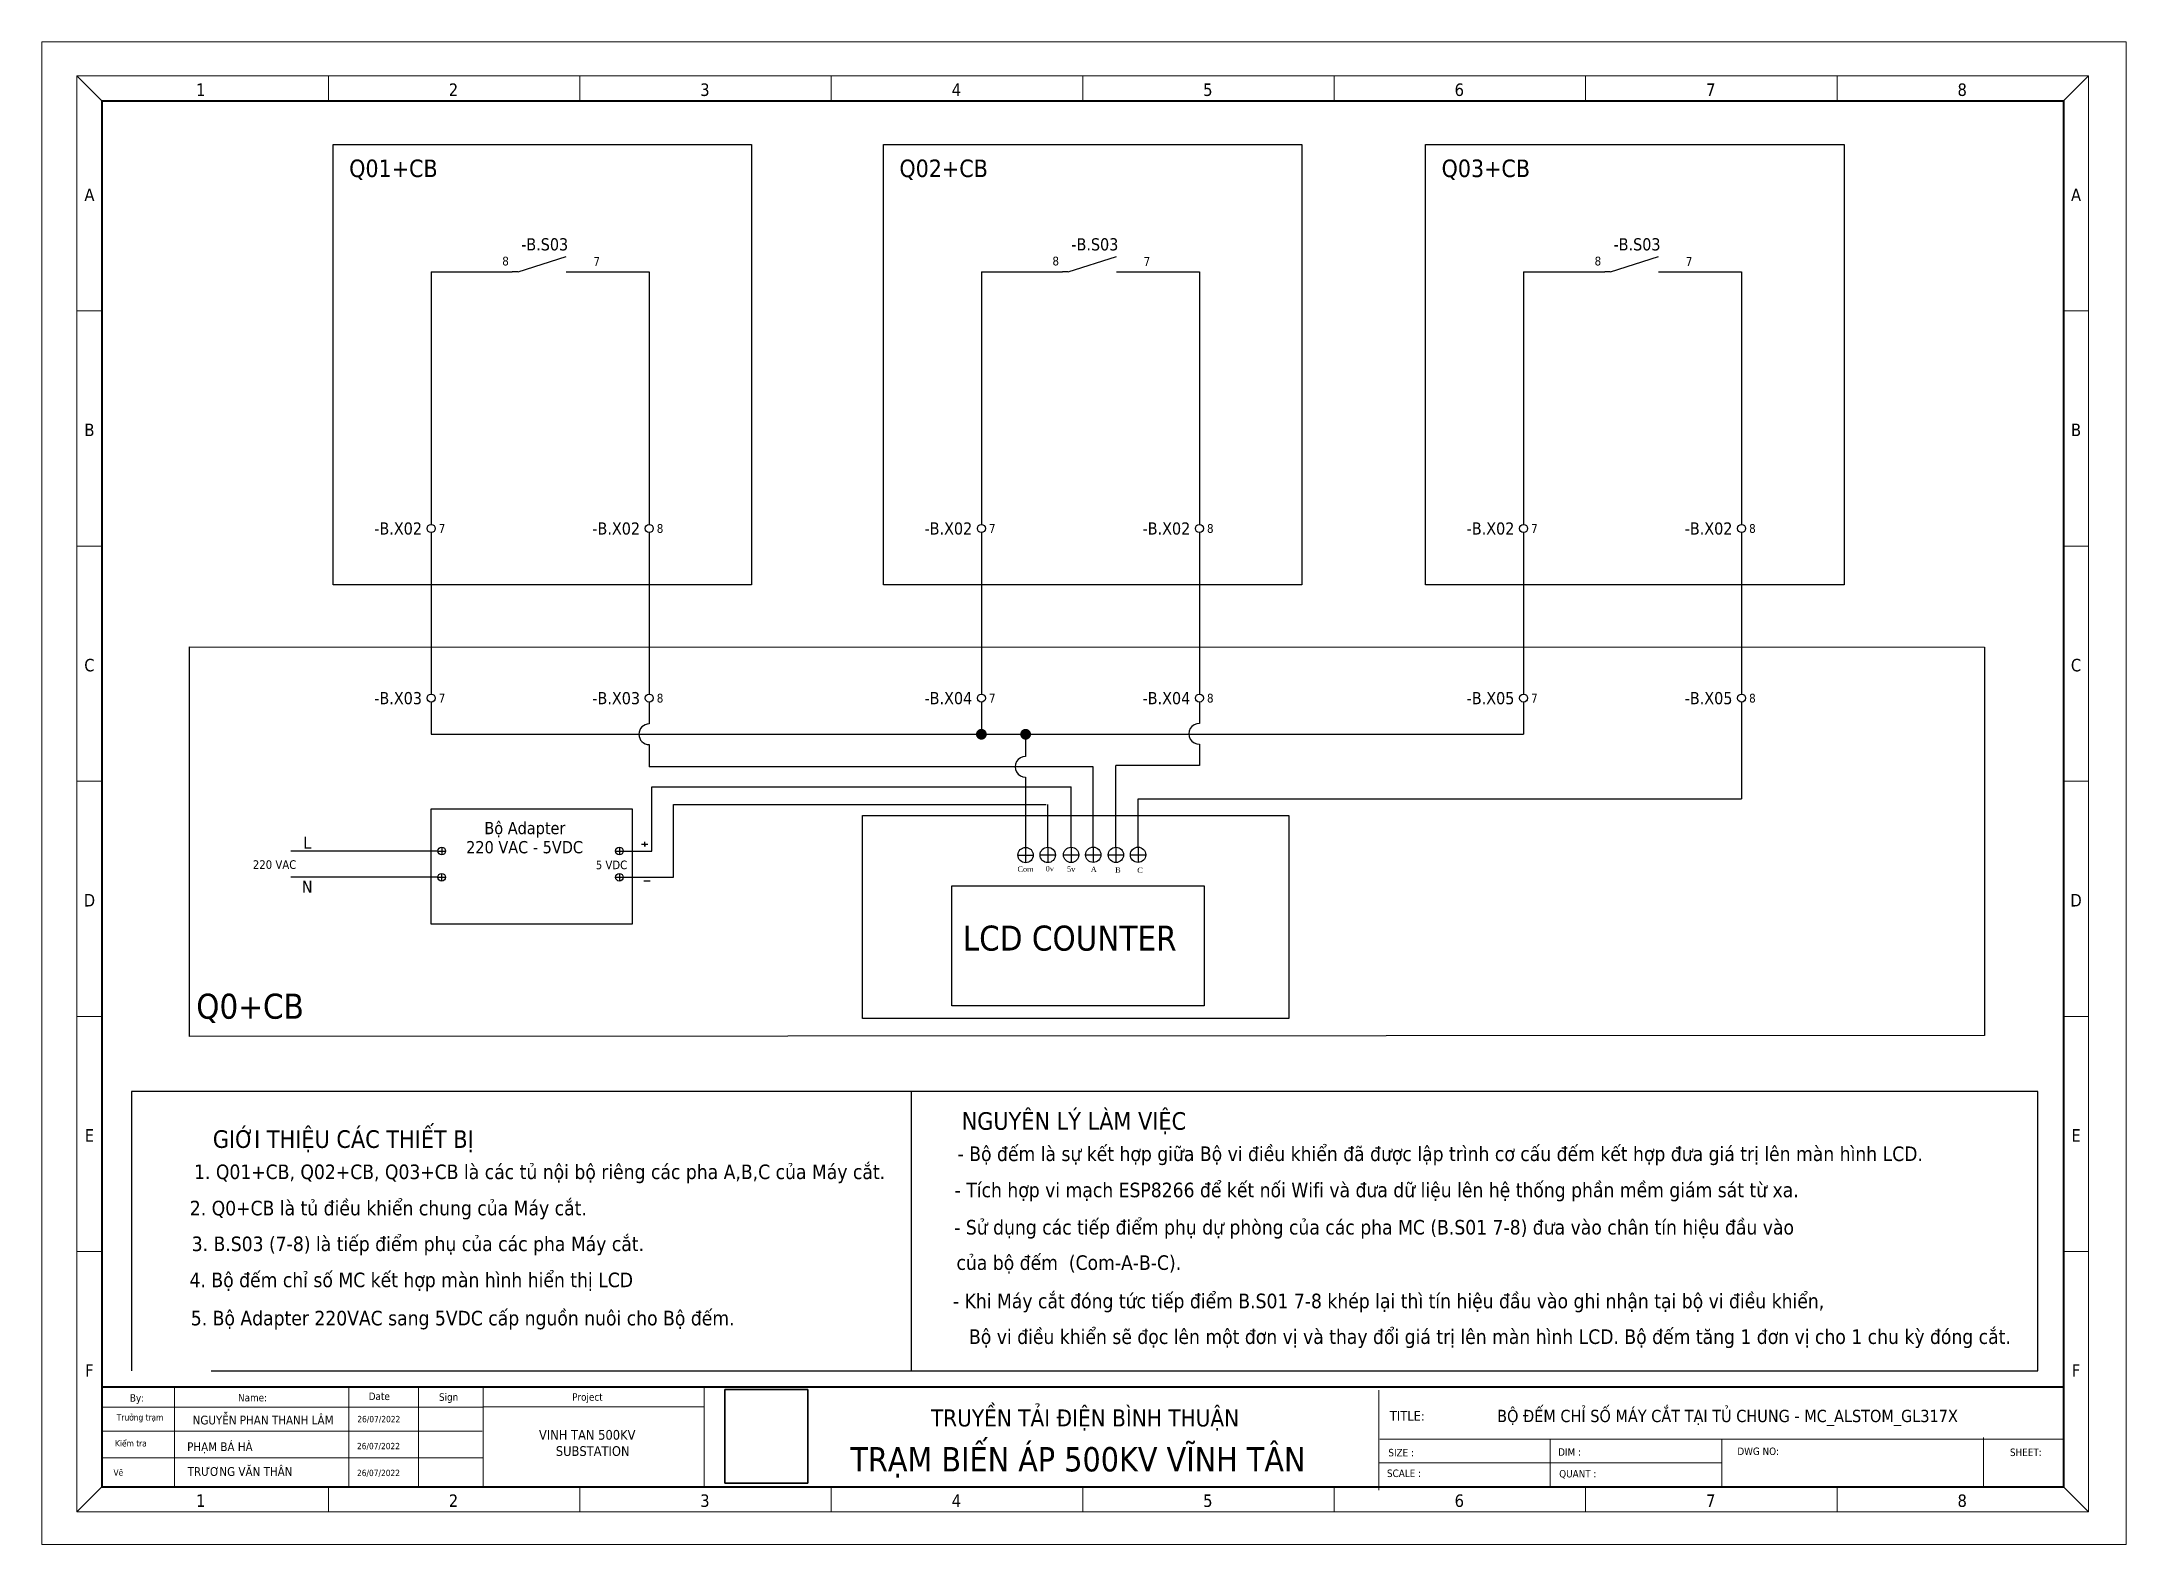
# Model space of a CAD drawing. Header units: millimetres. Extents: x 2043 to 2430, y -62 to 217.
import ezdxf
from ezdxf.enums import TextEntityAlignment as Align

# ---------------------------------------------------------------- set-up
doc = ezdxf.new("R2010")
doc.units = ezdxf.units.MM
for name, color, linetype, lineweight in [('ECT_PAGE_FRAM', 7, 'Continuous', 25), ('ECT_PAGE_LINENUMBER_TEXT', 7, 'Continuous', 25), ('ECT_PAGE_TITL_GRAF', 7, 'Continuous', 25), ('ECT_PAGE_TITL_LOGO', 7, 'Continuous', 25), ('ECT_PAGE_ZONE_TEXT', 7, 'Continuous', 25), ('EPLAN201', 73, 'Continuous', 35), ('EPLAN205', 7, 'Continuous', 35), ('EPLAN300', 5, 'Continuous', 25), ('EPLAN311', 1, 'Continuous', 25), ('EPLAN400', 5, 'Continuous', 35), ('EPLAN408', 5, 'Continuous', 35), ('EPLAN420', 7, 'Continuous', 35), ('EPLAN422', 7, 'Continuous', 35)]:
    doc.layers.add(name, color=color, linetype=linetype, lineweight=lineweight)
doc.styles.add('Tahoma', font='tahoma.ttf')
doc.styles.add('Tahoma_B', font='tahomabd.ttf')
picture_1 = doc.add_image_def('image1.png', size_in_pixel=(94, 106))

# ---------------------------------------------------------------- blocks, each defined once
blk = doc.blocks.new('EPLSYM_LibraryIEC_symbol_Symbol104_Variant1_Placement1')
at = {"color": 7, "linetype": 'Continuous', "lineweight": 25, "ltscale": 15}
blk.add_line((-0.02, -4.93), (-2.9, 4.02), dxfattribs=at)
at = {"layer": 'EPLAN300', "color": 7, "linetype": 'Continuous', "lineweight": 25, "ltscale": 4}
for p, q in [((0, 4), (0, 5)), ((0, -5), (0, -6))]:
    blk.add_line(p, q, dxfattribs=at)
at = {"color": 0}
for tag, p in [('17_20028[1]', (-0.63, 10.27)), ('17_20028[2]', (-0.72, -6.65))]:
    blk.add_attdef(tag, text='', height=1.63, dxfattribs=at).set_placement(p, align=Align.BOTTOM_RIGHT)
at = {"color": 5}
for tag, p in [('17_20029[1]', (-3.33, 10.27)), ('17_20029[2]', (1.23, -6.65))]:
    blk.add_attdef(tag, text='', height=1.17, dxfattribs=at).set_placement(p, align=Align.BOTTOM_LEFT)
blk.add_attdef('17_20010', text='', height=2.26, dxfattribs=at).set_placement((-4, 0), align=Align.MIDDLE_RIGHT)
at = {"color": 0}
for tag, p in [('17_20901[1]', (-4, -8.11)), ('17_20027', (-4, -5.57)), ('17_20011', (-4, -10.65)), ('17_20025', (-4, -13.18)), ('17_20024', (-4, -15.72))]:
    blk.add_attdef(tag, text='', height=1.63, dxfattribs=at).set_placement(p, align=Align.MIDDLE_RIGHT)
at = {"color": 3}
blk.add_attdef('17_20201[1]', text='', height=1.63, dxfattribs=at).set_placement((-4, -18.26), align=Align.MIDDLE_RIGHT)
blk = doc.blocks.new('EPLSYM_LibraryIEC_symbol_Symbol1117_Variant0_Placement1')
at = {"layer": 'EPLAN300', "color": 5, "linetype": 'Continuous', "lineweight": 25, "ltscale": 4}
for p, q in [((0, 2), (0, 0.75)), ((0, -0.75), (0, -2))]:
    blk.add_line(p, q, dxfattribs=at)
blk.add_circle((0, 0), 0.75, dxfattribs=at)
at = {"color": 5}
blk.add_attdef('17_20010', text='', height=2.26, dxfattribs=at).set_placement((-1.7, 0), align=Align.MIDDLE_RIGHT)
for tag, p in [('17_20029[1]', (0.6, 1.4)), ('17_20029[2]', (0.6, -1.4))]:
    blk.add_attdef(tag, text='', height=1.17, dxfattribs=at).set_placement(p, align=Align.BOTTOM_LEFT)
at = {"color": 0}
blk.add_attdef('17_20030', text='', height=1.63, dxfattribs=at).set_placement((1.4, 0), align=Align.MIDDLE_LEFT)
for tag, p in [('17_20027', (-1.7, -3.03)), ('17_20901[1]', (-1.7, -5.57)), ('17_20011', (-1.7, -8.11)), ('17_20025', (-1.7, -10.65)), ('17_20024', (-1.7, -13.18))]:
    blk.add_attdef(tag, text='', height=1.63, dxfattribs=at).set_placement(p, align=Align.MIDDLE_RIGHT)
at = {"color": 3}
blk.add_attdef('17_20201[1]', text='', height=1.63, dxfattribs=at).set_placement((-1.7, -15.72), align=Align.MIDDLE_LEFT)

msp = doc.modelspace()

# ---------------------------------------------------------------- linework, layer by layer
at = {"color": 1}
for p, q in [((2115.75, 93.29), (2115.75, 88.58)), ((2156.23, 93.29), (2156.23, 90.5)), ((2217.9, 93.29), (2217.9, 88.58)), ((2258.38, 93.29), (2258.38, 90.56)), ((2318.55, 93.29), (2318.55, 88.58)), ((2359.03, 93.29), (2359.03, 76.57)), ((2115.75, 88.58), (2217.9, 88.58)), ((2156.23, 86.67), (2156.23, 82.56)), ((2217.9, 88.58), (2318.55, 88.58)), ((2226.11, 88.58), (2226.08, 84.46)), ((2258.38, 86.73), (2258.38, 82.81)), ((2238.67, 82.56), (2156.23, 82.56)), ((2238.67, 67.63), (2238.67, 82.56)), ((2258.38, 82.81), (2242.88, 82.81)), ((2242.88, 67.61), (2242.88, 82.81)), ((2156.74, 78.8), (2234.56, 78.8)), ((2156.74, 66.9), (2156.74, 78.8)), ((2226.11, 80.63), (2226.11, 67.57)), ((2234.56, 67.61), (2234.56, 78.8)), ((2160.75, 75.56), (2229.94, 75.56)), ((2160.75, 62.03), (2160.75, 75.56)), ((2230.21, 67.59), (2230.21, 75.56)), ((2246.98, 67.63), (2246.98, 76.57)), ((2246.98, 76.57), (2359.03, 76.57)), ((2117, 66.9), (2089.72, 66.9)), ((2151.42, 66.9), (2156.74, 66.9)), ((2154.79, 68.16), (2156, 68.16)), ((2155.39, 67.72), (2155.39, 68.63)), ((2155.39, 68.16), (2155.39, 67.72)), ((2116.99, 62.03), (2089.72, 62.03)), ((2151.41, 62.03), (2160.75, 62.03)), ((2155.21, 61.36), (2156.42, 61.36))]:
    msp.add_line(p, q, dxfattribs=at)
at = {"color": 5}
for p, q in [((2117, 66.9), (2118.42, 66.9)), ((2117.71, 67.61), (2117.71, 66.18)), ((2150, 66.9), (2151.42, 66.9)), ((2150.71, 67.61), (2150.71, 66.18)), ((2224.68, 66.15), (2227.53, 66.15)), ((2226.11, 67.57), (2226.11, 64.73)), ((2228.79, 66.17), (2231.63, 66.17)), ((2230.21, 67.59), (2230.21, 64.75)), ((2233.14, 66.19), (2235.99, 66.19)), ((2234.56, 67.61), (2234.56, 64.77)), ((2237.25, 66.2), (2240.09, 66.2)), ((2238.67, 67.63), (2238.67, 64.78)), ((2241.46, 66.19), (2244.3, 66.19)), ((2242.88, 67.61), (2242.88, 64.77)), ((2245.56, 66.2), (2248.4, 66.2)), ((2246.98, 67.63), (2246.98, 64.78)), ((2116.99, 62.03), (2118.41, 62.03)), ((2117.7, 62.74), (2117.7, 61.32)), ((2149.98, 62.03), (2151.41, 62.03)), ((2150.7, 62.74), (2150.7, 61.32))]:
    msp.add_line(p, q, dxfattribs=at)
for p, q in [((2060.1, 22.24), (2060.1, -29.61)), ((2414.05, 22.24), (2060.1, 22.24)), ((2204.88, 22.24), (2204.88, -29.61)), ((2414.05, -29.61), (2414.05, 22.24)), ((2074.91, -29.61), (2414.05, -29.61))]:
    msp.add_line(p, q)
for points in [[(2097.57, 198.09), (2175.25, 198.09), (2175.25, 116.34), (2097.57, 116.34)], [(2199.72, 198.09), (2277.4, 198.09), (2277.4, 116.34), (2199.72, 116.34)], [(2300.37, 198.09), (2378.05, 198.09), (2378.05, 116.34), (2300.37, 116.34)]]:
    msp.add_lwpolyline(points, close=True)
at = {"color": 4}
msp.add_lwpolyline([(2070.89, 104.84), (2404.1, 104.75), (2404.1, 32.62), (2070.89, 32.46)], close=True, dxfattribs=at)
at = {"color": 1, "const_width": 1}
for points in [[(2217.4, 88.58, 1), (2218.4, 88.58, 1)], [(2225.61, 88.58, 1), (2226.61, 88.58, 1)]]:
    msp.add_lwpolyline(points, format="xyb", close=True, dxfattribs=at)
at = {"color": 1}
msp.add_lwpolyline([(2115.74, 74.72), (2153.04, 74.72), (2153.04, 53.33), (2115.74, 53.33)], close=True, dxfattribs=at)
at = {"lineweight": 30}
for points in [[(2195.8, 73.51), (2275, 73.51), (2275, 35.8), (2195.8, 35.8)], [(2212.4, 60.46), (2259.25, 60.46), (2259.25, 38.15), (2212.4, 38.15)]]:
    msp.add_lwpolyline(points, close=True, dxfattribs=at)
at = {"color": 5}
for centre, radius in [((2117.71, 66.9), 0.711), ((2150.71, 66.9), 0.711), ((2226.11, 66.15), 1.42), ((2230.21, 66.17), 1.42), ((2234.56, 66.19), 1.42), ((2238.67, 66.2), 1.42), ((2242.88, 66.19), 1.42), ((2246.98, 66.2), 1.42), ((2117.7, 62.03), 0.711), ((2150.7, 62.03), 0.711)]:
    msp.add_circle(centre, radius, dxfattribs=at)
at = {"color": 1}
for centre, start, end in [((2156.23, 88.58), 90, 270), ((2258.32, 88.65), 88.2564, 271.7436), ((2226.08, 82.55), 89.2355, 270.7645)]:
    msp.add_arc(centre, 1.92, start, end, dxfattribs=at)
at = {"layer": 'ECT_PAGE_FRAM', "color": 7, "linetype": 'Continuous', "lineweight": 9, "ltscale": 15}
for p, q in [((2049.98, 210.84), (2423.44, 210.84)), ((2049.98, -55.78), (2049.98, 210.84)), ((2054.63, 206.19), (2049.98, 210.84)), ((2096.67, 206.19), (2096.67, 210.84)), ((2143.35, 206.19), (2143.35, 210.84)), ((2190.03, 206.19), (2190.03, 210.84)), ((2236.71, 206.19), (2236.71, 210.84)), ((2283.39, 206.19), (2283.39, 210.84)), ((2330.08, 206.19), (2330.08, 210.84)), ((2376.76, 206.19), (2376.76, 210.84)), ((2418.8, 206.19), (2423.44, 210.84)), ((2423.44, 210.84), (2423.44, -55.78)), ((2054.63, 167.18), (2049.98, 167.18)), ((2418.8, 167.18), (2423.44, 167.18)), ((2054.63, 123.51), (2049.98, 123.51)), ((2418.8, 123.51), (2423.44, 123.51)), ((2054.63, 79.85), (2049.98, 79.85)), ((2418.8, 79.85), (2423.44, 79.85)), ((2054.63, 36.19), (2049.98, 36.19)), ((2418.8, 36.19), (2423.44, 36.19)), ((2054.63, -7.48), (2049.98, -7.48)), ((2418.8, -7.48), (2423.44, -7.48)), ((2054.63, -51.14), (2049.98, -55.78)), ((2096.67, -51.14), (2096.67, -55.78)), ((2143.35, -51.14), (2143.35, -55.78)), ((2190.03, -51.14), (2190.03, -55.78)), ((2236.71, -51.14), (2236.71, -55.78)), ((2283.39, -51.14), (2283.39, -55.78)), ((2330.08, -51.14), (2330.08, -55.78)), ((2376.76, -51.14), (2376.76, -55.78)), ((2418.8, -51.14), (2423.44, -55.78)), ((2423.44, -55.78), (2049.98, -55.78))]:
    msp.add_line(p, q, dxfattribs=at)
at = {"layer": 'ECT_PAGE_FRAM', "color": 7, "linetype": 'Continuous', "lineweight": 40, "ltscale": 15}
for p, q in [((2054.63, 206.19), (2418.8, 206.19)), ((2054.63, 206.19), (2054.63, -51.14)), ((2418.8, 206.19), (2418.8, -51.14)), ((2054.63, -51.14), (2418.8, -51.14))]:
    msp.add_line(p, q, dxfattribs=at)
at = {"layer": 'ECT_PAGE_TITL_GRAF', "color": 7, "linetype": 'Continuous', "lineweight": 40, "ltscale": 15}
msp.add_line((2054.63, -32.56), (2418.8, -32.56), dxfattribs=at)
at = {"layer": 'ECT_PAGE_TITL_GRAF', "color": 7, "linetype": 'Continuous', "lineweight": 9, "ltscale": 15}
for p, q in [((2068.13, -32.56), (2068.13, -51.14)), ((2100.45, -32.56), (2100.45, -51.14)), ((2113.39, -32.56), (2113.39, -51.14)), ((2125.39, -32.56), (2125.39, -51.14)), ((2166.41, -32.68), (2166.41, -51.26)), ((2291.68, -33.19), (2291.68, -51.77)), ((2054.71, -36.35), (2125.47, -36.35)), ((2054.48, -40.79), (2125.24, -40.79)), ((2054.63, -45.76), (2125.39, -45.76))]:
    msp.add_line(p, q, dxfattribs=at)
at = {"layer": 'ECT_PAGE_TITL_GRAF', "color": 7, "linetype": 'Continuous', "lineweight": 9}
for p, q in [((2125.41, -36.27), (2166.43, -36.27)), ((2291.86, -42.31), (2418.84, -42.31)), ((2323.46, -42.31), (2323.46, -51.14)), ((2355.35, -42.31), (2355.35, -51.14)), ((2403.95, -42.02), (2403.95, -51.14)), ((2291.82, -46.68), (2355.35, -46.68))]:
    msp.add_line(p, q, dxfattribs=at)
at = {"layer": 'EPLAN201', "color": 0, "linetype": 'Continuous', "lineweight": 0, "ltscale": 4}
msp.add_lwpolyline([(2043.45, -61.83), (2430.45, -61.83), (2430.45, 217.17), (2043.45, 217.17)], close=True, dxfattribs=at)
at = {"layer": 'EPLAN311', "color": 1, "linetype": 'Continuous', "lineweight": 25, "ltscale": 4}
for p, q in [((2115.75, 174.42), (2130.82, 174.42)), ((2115.75, 174.42), (2115.75, 128.79)), ((2141.82, 174.42), (2156.23, 174.42)), ((2156.23, 174.42), (2156.23, 128.79)), ((2217.9, 174.42), (2232.96, 174.42)), ((2217.9, 174.42), (2217.9, 128.79)), ((2243.96, 174.42), (2258.38, 174.42)), ((2258.38, 174.42), (2258.38, 128.79)), ((2318.55, 174.42), (2333.61, 174.42)), ((2318.55, 174.42), (2318.55, 128.79)), ((2344.61, 174.42), (2359.03, 174.42)), ((2359.03, 174.42), (2359.03, 128.79)), ((2115.75, 124.79), (2115.75, 97.29)), ((2156.23, 124.79), (2156.23, 97.29)), ((2217.9, 124.79), (2217.9, 97.29)), ((2258.38, 124.79), (2258.38, 97.29)), ((2318.55, 124.79), (2318.55, 97.29)), ((2359.03, 124.79), (2359.03, 97.29))]:
    msp.add_line(p, q, dxfattribs=at)

# ---------------------------------------------------------------- block references
ref = msp.add_blockref('EPLSYM_LibraryIEC_symbol_Symbol104_Variant1_Placement1', (2136.82, 174.42), dxfattribs=dict(rotation=270))
ref.add_attrib('17_20028[1]', '7', dxfattribs={"layer": 'EPLAN420', "color": 0, "height": 1.63, "style": 'Tahoma'}).set_placement((2147.09, 175.05), align=Align.BOTTOM_RIGHT)
ref.add_attrib('17_20028[2]', '8', dxfattribs={"layer": 'EPLAN420', "color": 0, "height": 1.63, "style": 'Tahoma'}).set_placement((2130.17, 175.14), align=Align.BOTTOM_RIGHT)
ref.add_attrib('17_20010', '-B.S03', dxfattribs={"layer": 'EPLAN400', "color": 5, "height": 2.262, "style": 'Tahoma'}).set_placement((2136.82, 178.42), align=Align.CENTER)
ref = msp.add_blockref('EPLSYM_LibraryIEC_symbol_Symbol104_Variant1_Placement1', (2238.96, 174.42), dxfattribs=dict(rotation=270))
ref.add_attrib('17_20028[1]', '7', dxfattribs={"layer": 'EPLAN420', "color": 0, "height": 1.63, "style": 'Tahoma'}).set_placement((2249.24, 175.05), align=Align.BOTTOM_RIGHT)
ref.add_attrib('17_20028[2]', '8', dxfattribs={"layer": 'EPLAN420', "color": 0, "height": 1.63, "style": 'Tahoma'}).set_placement((2232.31, 175.14), align=Align.BOTTOM_RIGHT)
ref.add_attrib('17_20010', '-B.S03', dxfattribs={"layer": 'EPLAN400', "color": 5, "height": 2.262, "style": 'Tahoma'}).set_placement((2238.96, 178.42), align=Align.CENTER)
ref = msp.add_blockref('EPLSYM_LibraryIEC_symbol_Symbol104_Variant1_Placement1', (2339.61, 174.42), dxfattribs=dict(rotation=270))
ref.add_attrib('17_20028[1]', '7', dxfattribs={"layer": 'EPLAN420', "color": 0, "height": 1.63, "style": 'Tahoma'}).set_placement((2349.89, 175.05), align=Align.BOTTOM_RIGHT)
ref.add_attrib('17_20028[2]', '8', dxfattribs={"layer": 'EPLAN420', "color": 0, "height": 1.63, "style": 'Tahoma'}).set_placement((2332.96, 175.14), align=Align.BOTTOM_RIGHT)
ref.add_attrib('17_20010', '-B.S03', dxfattribs={"layer": 'EPLAN400', "color": 5, "height": 2.262, "style": 'Tahoma'}).set_placement((2339.61, 178.42), align=Align.CENTER)
ref = msp.add_blockref('EPLSYM_LibraryIEC_symbol_Symbol1117_Variant0_Placement1', (2115.75, 126.79))
ref.add_attrib('17_20010', '-B.X02', dxfattribs={"layer": 'EPLAN408', "color": 5, "height": 2.262, "style": 'Tahoma'}).set_placement((2114.05, 126.79), align=Align.MIDDLE_RIGHT)
ref.add_attrib('17_20030', '7', dxfattribs={"layer": 'EPLAN422', "color": 0, "height": 1.63, "style": 'Tahoma'}).set_placement((2117.15, 126.79), align=Align.MIDDLE_LEFT)
ref = msp.add_blockref('EPLSYM_LibraryIEC_symbol_Symbol1117_Variant0_Placement1', (2156.23, 126.79))
ref.add_attrib('17_20010', '-B.X02', dxfattribs={"layer": 'EPLAN408', "color": 5, "height": 2.262, "style": 'Tahoma'}).set_placement((2154.53, 126.79), align=Align.MIDDLE_RIGHT)
ref.add_attrib('17_20030', '8', dxfattribs={"layer": 'EPLAN422', "color": 0, "height": 1.63, "style": 'Tahoma'}).set_placement((2157.63, 126.79), align=Align.MIDDLE_LEFT)
ref = msp.add_blockref('EPLSYM_LibraryIEC_symbol_Symbol1117_Variant0_Placement1', (2217.9, 126.79))
ref.add_attrib('17_20010', '-B.X02', dxfattribs={"layer": 'EPLAN408', "color": 5, "height": 2.262, "style": 'Tahoma'}).set_placement((2216.2, 126.79), align=Align.MIDDLE_RIGHT)
ref.add_attrib('17_20030', '7', dxfattribs={"layer": 'EPLAN422', "color": 0, "height": 1.63, "style": 'Tahoma'}).set_placement((2219.3, 126.79), align=Align.MIDDLE_LEFT)
ref = msp.add_blockref('EPLSYM_LibraryIEC_symbol_Symbol1117_Variant0_Placement1', (2258.38, 126.79))
ref.add_attrib('17_20010', '-B.X02', dxfattribs={"layer": 'EPLAN408', "color": 5, "height": 2.262, "style": 'Tahoma'}).set_placement((2256.68, 126.79), align=Align.MIDDLE_RIGHT)
ref.add_attrib('17_20030', '8', dxfattribs={"layer": 'EPLAN422', "color": 0, "height": 1.63, "style": 'Tahoma'}).set_placement((2259.78, 126.79), align=Align.MIDDLE_LEFT)
ref = msp.add_blockref('EPLSYM_LibraryIEC_symbol_Symbol1117_Variant0_Placement1', (2318.55, 126.79))
ref.add_attrib('17_20010', '-B.X02', dxfattribs={"layer": 'EPLAN408', "color": 5, "height": 2.262, "style": 'Tahoma'}).set_placement((2316.85, 126.79), align=Align.MIDDLE_RIGHT)
ref.add_attrib('17_20030', '7', dxfattribs={"layer": 'EPLAN422', "color": 0, "height": 1.63, "style": 'Tahoma'}).set_placement((2319.95, 126.79), align=Align.MIDDLE_LEFT)
ref = msp.add_blockref('EPLSYM_LibraryIEC_symbol_Symbol1117_Variant0_Placement1', (2359.03, 126.79))
ref.add_attrib('17_20010', '-B.X02', dxfattribs={"layer": 'EPLAN408', "color": 5, "height": 2.262, "style": 'Tahoma'}).set_placement((2357.33, 126.79), align=Align.MIDDLE_RIGHT)
ref.add_attrib('17_20030', '8', dxfattribs={"layer": 'EPLAN422', "color": 0, "height": 1.63, "style": 'Tahoma'}).set_placement((2360.43, 126.79), align=Align.MIDDLE_LEFT)
ref = msp.add_blockref('EPLSYM_LibraryIEC_symbol_Symbol1117_Variant0_Placement1', (2115.75, 95.29))
ref.add_attrib('17_20010', '-B.X03', dxfattribs={"layer": 'EPLAN408', "color": 5, "height": 2.262, "style": 'Tahoma'}).set_placement((2114.05, 95.29), align=Align.MIDDLE_RIGHT)
ref.add_attrib('17_20030', '7', dxfattribs={"layer": 'EPLAN422', "color": 0, "height": 1.63, "style": 'Tahoma'}).set_placement((2117.15, 95.29), align=Align.MIDDLE_LEFT)
ref = msp.add_blockref('EPLSYM_LibraryIEC_symbol_Symbol1117_Variant0_Placement1', (2156.23, 95.29))
ref.add_attrib('17_20010', '-B.X03', dxfattribs={"layer": 'EPLAN408', "color": 5, "height": 2.262, "style": 'Tahoma'}).set_placement((2154.53, 95.29), align=Align.MIDDLE_RIGHT)
ref.add_attrib('17_20030', '8', dxfattribs={"layer": 'EPLAN422', "color": 0, "height": 1.63, "style": 'Tahoma'}).set_placement((2157.63, 95.29), align=Align.MIDDLE_LEFT)
ref = msp.add_blockref('EPLSYM_LibraryIEC_symbol_Symbol1117_Variant0_Placement1', (2217.9, 95.29))
ref.add_attrib('17_20010', '-B.X04', dxfattribs={"layer": 'EPLAN408', "color": 5, "height": 2.262, "style": 'Tahoma'}).set_placement((2216.2, 95.29), align=Align.MIDDLE_RIGHT)
ref.add_attrib('17_20030', '7', dxfattribs={"layer": 'EPLAN422', "color": 0, "height": 1.63, "style": 'Tahoma'}).set_placement((2219.3, 95.29), align=Align.MIDDLE_LEFT)
ref = msp.add_blockref('EPLSYM_LibraryIEC_symbol_Symbol1117_Variant0_Placement1', (2258.38, 95.29))
ref.add_attrib('17_20010', '-B.X04', dxfattribs={"layer": 'EPLAN408', "color": 5, "height": 2.262, "style": 'Tahoma'}).set_placement((2256.68, 95.29), align=Align.MIDDLE_RIGHT)
ref.add_attrib('17_20030', '8', dxfattribs={"layer": 'EPLAN422', "color": 0, "height": 1.63, "style": 'Tahoma'}).set_placement((2259.78, 95.29), align=Align.MIDDLE_LEFT)
ref = msp.add_blockref('EPLSYM_LibraryIEC_symbol_Symbol1117_Variant0_Placement1', (2318.55, 95.29))
ref.add_attrib('17_20010', '-B.X05', dxfattribs={"layer": 'EPLAN408', "color": 5, "height": 2.262, "style": 'Tahoma'}).set_placement((2316.85, 95.29), align=Align.MIDDLE_RIGHT)
ref.add_attrib('17_20030', '7', dxfattribs={"layer": 'EPLAN422', "color": 0, "height": 1.63, "style": 'Tahoma'}).set_placement((2319.95, 95.29), align=Align.MIDDLE_LEFT)
ref = msp.add_blockref('EPLSYM_LibraryIEC_symbol_Symbol1117_Variant0_Placement1', (2359.03, 95.29))
ref.add_attrib('17_20010', '-B.X05', dxfattribs={"layer": 'EPLAN408', "color": 5, "height": 2.262, "style": 'Tahoma'}).set_placement((2357.33, 95.29), align=Align.MIDDLE_RIGHT)
ref.add_attrib('17_20030', '8', dxfattribs={"layer": 'EPLAN422', "color": 0, "height": 1.63, "style": 'Tahoma'}).set_placement((2360.43, 95.29), align=Align.MIDDLE_LEFT)

# ---------------------------------------------------------------- texts
at = {"color": 5, "style": 'Tahoma'}
for s, height, p in [('Q01+CB', 3.251, (2100.53, 192.04)), ('Q02+CB', 3.251, (2202.68, 192.04)), ('Q03+CB', 3.251, (2303.33, 192.04)), ('L', 2.28, (2092, 67.31)), ('220 VAC', 1.593, (2082.65, 63.59)), ('5 VDC', 1.593, (2146.31, 63.53)), ('N', 2.28, (2091.73, 59.14)), ('Q0+CB', 4.645, (2072.14, 35.77))]:
    msp.add_text(s, height=height, dxfattribs=at).set_placement(p)
at = {"color": 7, "style": 'Tahoma'}
for s, height, p in [('Bộ Adapter', 2.276, (2125.63, 70.03)), ('220 VAC - 5VDC', 2.276, (2122.25, 66.48)), ('LCD COUNTER', 4.645, (2214.43, 48.41))]:
    msp.add_text(s, height=height, dxfattribs=at).set_placement(p)
at = {"color": 1, "char_height": 1, "width": 0.9655, "attachment_point": 1, "style": 'Tahoma'}
for s, insert in [('{\\fTimes New Roman|b0|i0|c0|p18;\\C256;Com}', (2224.61, 64.05)), ('{\\fTimes New Roman|b0|i0|c0|p18;\\C256;0v}', (2229.84, 64.13)), ('{\\fTimes New Roman|b0|i0|c0|p18;\\C256;5v}', (2233.8, 64.04)), ('{\\fTimes New Roman|b0|i0|c0|p18;\\C256;A}', (2238.21, 64)), ('{\\fTimes New Roman|b0|i0|c0|p18;\\C256;B}', (2242.73, 63.88)), ('{\\fTimes New Roman|b0|i0|c0|p18;\\C256;C}', (2246.84, 63.83))]:
    msp.add_mtext(s, dxfattribs=dict(at, insert=insert))
at = {"layer": 'ECT_PAGE_LINENUMBER_TEXT', "color": 7, "style": 'Tahoma'}
for s, p in [('1', (2072.98, 208.26)), ('2', (2119.89, 208.26)), ('3', (2166.57, 208.26)), ('4', (2213.26, 208.26)), ('5', (2259.94, 208.26)), ('6', (2306.62, 208.26)), ('7', (2353.3, 208.26)), ('8', (2399.98, 208.26)), ('1', (2072.98, -53.72)), ('2', (2119.89, -53.72)), ('3', (2166.57, -53.72)), ('4', (2213.26, -53.72)), ('5', (2259.94, -53.72)), ('6', (2306.62, -53.72)), ('7', (2353.3, -53.72)), ('8', (2399.98, -53.72))]:
    msp.add_text(s, height=2.32, dxfattribs=at).set_placement(p, align=Align.MIDDLE_CENTER)
at = {"layer": 'ECT_PAGE_TITL_LOGO', "color": 7}
for s, height, style, p in [('GIỚI THIỆU CÁC THIẾT BỊ', 3.2768, 'Tahoma_B', (2099.44, 13.42)), ('NGUYÊN LÝ LÀM VIỆC', 3.2768, 'Tahoma_B', (2235.07, 16.78)), ('- Bộ đếm là sự kết hợp giữa Bộ vi điều khiển đã được lập trình cơ cấu đếm kết hợp đưa giá trị lên màn hình LCD.', 2.70467, 'Tahoma', (2303.08, 10.69)), ('1. Q01+CB, Q02+CB, Q03+CB là các tủ nội bộ riêng các pha A,B,C của Máy cắt.', 2.7047, 'Tahoma', (2135.88, 7.34)), ('- Tích hợp vi mạch ESP8266 để kết nối Wifi và đưa dữ liệu lên hệ thống phần mềm giám sát từ xa. ', 2.7047, 'Tahoma', (2291.79, 3.97)), ('2. Q0+CB là tủ điều khiển chung của Máy cắt.', 2.7047, 'Tahoma', (2107.8, 0.61)), ('- Sử dụng các tiếp điểm phụ dự phòng của các pha MC (B.S01 7-8) đưa vào chân tín hiệu đầu vào  ', 2.7047, 'Tahoma', (2291.82, -2.95)), ('3. B.S03 (7-8) là tiếp điểm phụ của các pha Máy cắt.', 2.7047, 'Tahoma', (2113.28, -6.03)), ('của bộ đếm  (Com-A-B-C).', 2.7047, 'Tahoma', (2234.13, -9.52)), ('4. Bộ đếm chỉ số MC kết hợp màn hình hiển thị LCD', 2.7047, 'Tahoma', (2112.06, -12.73)), ('- Khi Máy cắt đóng tức tiếp điểm B.S01 7-8 khép lại thì tín hiệu đầu vào ghi nhận tại bộ vi điều khiển, ', 2.70467, 'Tahoma', (2294, -16.64)), ('5. Bộ Adapter 220VAC sang 5VDC cấp nguồn nuôi cho Bộ đếm.', 2.7047, 'Tahoma', (2121.6, -19.82)), ('Bộ vi điều khiển sẽ đọc lên một đơn vị và thay đổi giá trị lên màn hình LCD. Bộ đếm tăng 1 đơn vị cho 1 chu kỳ đóng cắt.', 2.70467, 'Tahoma', (2312.31, -23.27)), ('By:', 1.39, 'Tahoma_B', (2061.15, -34.65)), ('Name:', 1.39, 'Tahoma_B', (2082.59, -34.59)), ('Date', 1.39, 'Tahoma_B', (2106.12, -34.34)), ('Sign', 1.39, 'Tahoma_B', (2118.99, -34.48)), ('Project', 1.39, 'Tahoma_B', (2144.76, -34.47)), ('Trưởng trạm', 1.1739, 'Tahoma_B', (2061.72, -38.26)), ('NGUYỄN PHAN THANH LÂM', 1.6254, 'Tahoma_B', (2084.55, -38.75)), ('TRUYỀN TẢI ĐIỆN BÌNH THUẬN', 3.1605, 'Tahoma', (2237.14, -38.36)), ('BỘ ĐẾM CHỈ SỐ MÁY CẮT TẠI TỦ CHUNG - MC_ALSTOM_GL317X', 2.2756, 'Tahoma_B', (2356.41, -37.99)), ('Kiểm tra', 1.174, 'Tahoma_B', (2060.01, -43.07)), ('PHẠM BÁ HÀ', 1.625, 'Tahoma_B', (2076.53, -43.7)), ('TRẠM BIẾN ÁP 500KV VĨNH TÂN', 4.515, 'Tahoma', (2235.82, -46.03)), ('Vẽ', 1.174, 'Tahoma_B', (2057.68, -48.49)), ('TRƯƠNG VĂN THÂN', 1.6254, 'Tahoma_B', (2080.27, -48.31))]:
    msp.add_text(s, height=height, dxfattribs=dict(at, style=style)).set_placement(p, align=Align.MIDDLE_CENTER)
for s, height, style, p in [('TITLE:', 1.806, 'Tahoma_B', (2300.21, -37.98)), ('SIZE :', 1.39, 'Tahoma_B', (2298.21, -44.8)), ('DIM :', 1.39, 'Tahoma_B', (2329.21, -44.69)), ('DWG NO:', 1.39, 'Tahoma_B', (2365.99, -44.55)), ('SHEET:', 1.39, 'Tahoma', (2414.75, -44.74)), ('SCALE :', 1.39, 'Tahoma_B', (2299.52, -48.64)), ('QUANT :', 1.39, 'Tahoma_B', (2332.08, -48.71))]:
    msp.add_text(s, height=height, dxfattribs=dict(at, style=style)).set_placement(p, align=Align.MIDDLE_RIGHT)
at = {"layer": 'ECT_PAGE_TITL_LOGO', "color": 7, "insert": (2144.72, -43.02), "char_height": 1.806, "attachment_point": 5, "style": 'Tahoma_B'}
msp.add_mtext('VINH TAN 500KV\\P   SUBSTATION', dxfattribs=at)
at = {"layer": 'ECT_PAGE_ZONE_TEXT', "color": 7, "style": 'Tahoma'}
for s, p in [('A', (2052.31, 188.75)), ('A', (2421.12, 188.75)), ('B', (2052.31, 145.09)), ('B', (2421.12, 145.09)), ('C', (2052.31, 101.42)), ('C', (2421.12, 101.42)), ('D', (2052.31, 57.76)), ('D', (2421.12, 57.76)), ('E', (2052.31, 14.1)), ('E', (2421.12, 14.1)), ('F', (2052.31, -29.56)), ('F', (2421.12, -29.56))]:
    msp.add_text(s, height=2.32, dxfattribs=at).set_placement(p, align=Align.MIDDLE_CENTER)
at = {"layer": 'EPLAN201', "color": 73, "style": 'Tahoma_B'}
for p in [(2102.04, -39.51), (2101.98, -44.52), (2101.98, -49.51)]:
    msp.add_text('26/07/2022', height=1.174, dxfattribs=at).set_placement(p, align=Align.BOTTOM_LEFT)

# ---------------------------------------------------------------- pictures from other files: only their frames are drawn
at = {"layer": 'EPLAN205'}
image = msp.add_image(picture_1, insert=(2170.25, -50.47), size_in_units=(15.43, 17.4), dxfattribs=at)
image.dxf.flags = 11

doc.saveas('drawing.dxf')
